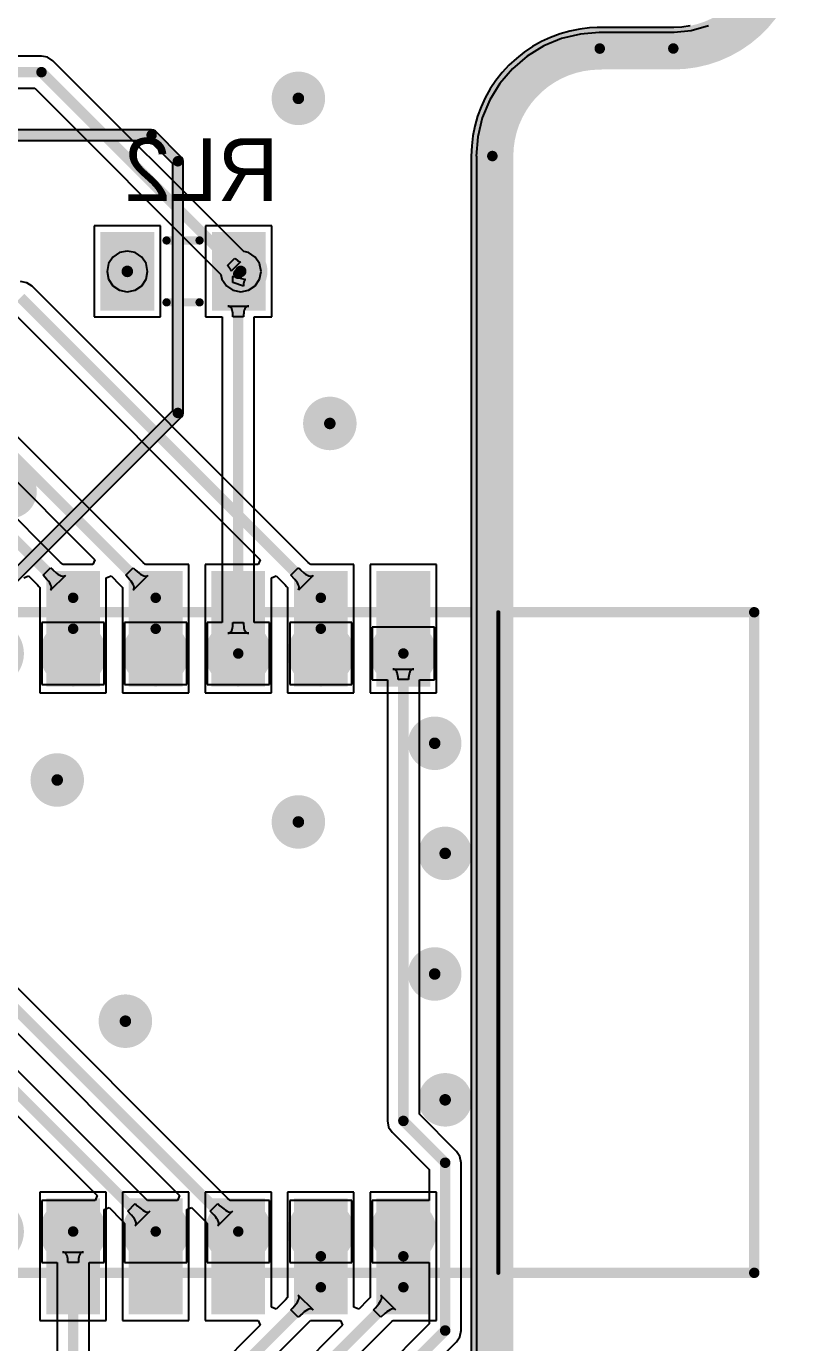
# Model space of a CAD drawing. Header units: millimetres. Extents: x 19 to 120, y 15 to 116.
# Drawn here: x 100.98 to 119.76, y 61.55 to 93.44 of the extents above; entities that cross this region are included whole.
import ezdxf

# ---------------------------------------------------------------- set-up
doc = ezdxf.new("R2010")
doc.units = ezdxf.units.MM
for name, color, linetype in [('BottomLayer', 5, 'Continuous'), ('BottomOverlay', 54, 'Continuous'), ('BottomPaste', 16, 'Continuous'), ('BottomSolder', 6, 'Continuous'), ('InternalPlane1', 76, 'Continuous'), ('InternalPlane2', 16, 'Continuous'), ('KeepOutLayer', 6, 'Continuous'), ('Mechanical1', 6, 'Continuous'), ('MultiLayer', 9, 'Continuous'), ('PadHoleLayer', 156, 'Continuous'), ('TopLayer', 1, 'Continuous'), ('TopOverlay', 2, 'Continuous'), ('TopPaste', 8, 'Continuous'), ('TopSolder', 216, 'Continuous'), ('ViaHoleLayer', 16, 'Continuous')]:
    doc.layers.add(name, color=color, linetype=linetype)

# ---------------------------------------------------------------- blocks, each defined once
blk = doc.blocks.new('M_1206_B_20')
at = {"layer": 'BottomLayer'}
for points in [[(-1.9, 0.85), (-1.9, -0.85), (-0.8, 0.85), (-0.8, -0.85)], [(0.8, 0.85), (0.8, -0.85), (1.9, 0.85), (1.9, -0.85)]]:
    blk.add_solid(points, dxfattribs=at)
at = {"layer": 'BottomOverlay', "const_width": 0.2}
for points in [[(-0.4, 0.75), (0.4, 0.75)], [(-0.4, -0.75), (0.4, -0.75)]]:
    blk.add_lwpolyline(points, dxfattribs=at)
at = {"layer": 'BottomOverlay', "const_width": 0.1}
for points in [[(-0.45, 0.75, 1), (-0.35, 0.75, 1)], [(0.35, 0.75, 1), (0.45, 0.75, 1)], [(-0.45, -0.75, 1), (-0.35, -0.75, 1)], [(0.35, -0.75, 1), (0.45, -0.75, 1)]]:
    blk.add_lwpolyline(points, format="xyb", close=True, dxfattribs=at)
at = {"layer": 'BottomPaste'}
for points in [[(-1.9, 0.85), (-1.9, -0.85), (-0.8, 0.85), (-0.8, -0.85)], [(0.8, 0.85), (0.8, -0.85), (1.9, 0.85), (1.9, -0.85)]]:
    blk.add_solid(points, dxfattribs=at)
at = {"layer": 'BottomSolder'}
for points in [[(-2.002, 0.952), (-2.002, -0.952), (-0.698, 0.952), (-0.698, -0.952)], [(0.698, 0.952), (0.698, -0.952), (2.002, 0.952), (2.002, -0.952)]]:
    blk.add_solid(points, dxfattribs=at)
blk = doc.blocks.new('ESP12_26')
at = {"layer": 'BottomLayer'}
for points in [[(-7.381, 7.25), (-6.619, 7.25), (-7.381, 8.25), (-6.619, 8.25)], [(6.5, 7.25), (7.5, 7.25), (6.5, 8.25), (7.5, 8.25)], [(-7.5, 5.25), (-6.5, 5.25), (-7.5, 6.25), (-6.5, 6.25)], [(6.5, 5.25), (7.5, 5.25), (6.5, 6.25), (7.5, 6.25)], [(-7.5, 3.25), (-6.5, 3.25), (-7.5, 4.25), (-6.5, 4.25)], [(6.5, 3.25), (7.5, 3.25), (6.5, 4.25), (7.5, 4.25)], [(-7.5, 1.25), (-6.5, 1.25), (-7.5, 2.25), (-6.5, 2.25)], [(6.5, 1.25), (7.5, 1.25), (6.5, 2.25), (7.5, 2.25)], [(-7.5, -0.75), (-6.5, -0.75), (-7.5, 0.25), (-6.5, 0.25)], [(6.5, -0.75), (7.5, -0.75), (6.5, 0.25), (7.5, 0.25)], [(-7.5, -2.75), (-6.5, -2.75), (-7.5, -1.75), (-6.5, -1.75)], [(6.5, -2.75), (7.5, -2.75), (6.5, -1.75), (7.5, -1.75)], [(-7.381, -4.75), (-6.619, -4.75), (-7.381, -3.75), (-6.619, -3.75)], [(6.5, -4.75), (7.5, -4.75), (6.5, -3.75), (7.5, -3.75)], [(-7.5, -6.75), (-6.5, -6.75), (-7.5, -5.75), (-6.5, -5.75)], [(6.5, -6.75), (7.5, -6.75), (6.5, -5.75), (7.5, -5.75)]]:
    blk.add_solid(points, dxfattribs=at)
at = {"layer": 'BottomSolder'}
for points in [[(-7.483, 7.148), (-6.517, 7.148), (-7.483, 8.352), (-6.517, 8.352)], [(6.398, 7.148), (7.602, 7.148), (6.398, 8.352), (7.602, 8.352)], [(-7.602, 5.148), (-6.398, 5.148), (-7.602, 6.352), (-6.398, 6.352)], [(6.398, 5.148), (7.602, 5.148), (6.398, 6.352), (7.602, 6.352)], [(-7.602, 3.148), (-6.398, 3.148), (-7.602, 4.352), (-6.398, 4.352)], [(6.398, 3.148), (7.602, 3.148), (6.398, 4.352), (7.602, 4.352)], [(-7.602, 1.148), (-6.398, 1.148), (-7.602, 2.352), (-6.398, 2.352)], [(6.398, 1.148), (7.602, 1.148), (6.398, 2.352), (7.602, 2.352)], [(-7.602, -0.852), (-6.398, -0.852), (-7.602, 0.352), (-6.398, 0.352)], [(6.398, -0.852), (7.602, -0.852), (6.398, 0.352), (7.602, 0.352)], [(-7.602, -2.852), (-6.398, -2.852), (-7.602, -1.648), (-6.398, -1.648)], [(6.398, -2.852), (7.602, -2.852), (6.398, -1.648), (7.602, -1.648)], [(-7.483, -4.852), (-6.517, -4.852), (-7.483, -3.648), (-6.517, -3.648)], [(6.398, -4.852), (7.602, -4.852), (6.398, -3.648), (7.602, -3.648)], [(-7.602, -6.852), (-6.398, -6.852), (-7.602, -5.648), (-6.398, -5.648)], [(6.398, -6.852), (7.602, -6.852), (6.398, -5.648), (7.602, -5.648)]]:
    blk.add_solid(points, dxfattribs=at)
at = {"layer": 'InternalPlane1'}
for points, const_width in [([(-7.404, 7.75, 1), (-6.596, 7.75, 1)], 0.808), ([(6.596, 7.75, 1), (7.404, 7.75, 1)], 0.808), ([(-7.404, 5.75, 1), (-6.596, 5.75, 1)], 0.808), ([(6.596, 5.75, 1), (7.404, 5.75, 1)], 0.808), ([(-7.404, 3.75, 1), (-6.596, 3.75, 1)], 0.808), ([(6.596, 3.75, 1), (7.404, 3.75, 1)], 0.808), ([(-7.404, 1.75, 1), (-6.596, 1.75, 1)], 0.808), ([(6.596, 1.75, 1), (7.404, 1.75, 1)], 0.808), ([(-7.404, -0.25, 1), (-6.596, -0.25, 1)], 0.808), ([(6.596, -0.25, 1), (7.404, -0.25, 1)], 0.808), ([(-7.404, -2.25, 1), (-6.596, -2.25, 1)], 0.808), ([(6.596, -2.25, 1), (7.404, -2.25, 1)], 0.808), ([(-7.404, -4.25, 1), (-6.596, -4.25, 1)], 0.808), ([(6.596, -4.25, 1), (7.404, -4.25, 1)], 0.808), ([(6.483, -5.432, 1), (6.61, -5.432, 1)], 0.127), ([(7.39, -5.432, 1), (7.517, -5.432, 1)], 0.127), ([(-7.404, -6.25, 1), (-6.596, -6.25, 1)], 0.808), ([(6.119, -5.797, 1), (6.246, -5.797, 1)], 0.127), ([(7.754, -5.797, 1), (7.881, -5.797, 1)], 0.127), ([(6.119, -6.703, 1), (6.246, -6.703, 1)], 0.127), ([(7.754, -6.703, 1), (7.881, -6.703, 1)], 0.127), ([(6.483, -7.068, 1), (6.61, -7.068, 1)], 0.127), ([(7.39, -7.068, 1), (7.517, -7.068, 1)], 0.127)]:
    blk.add_lwpolyline(points, format="xyb", close=True, dxfattribs=dict(at, const_width=const_width))
at = {"layer": 'InternalPlane1', "const_width": 0.254}
for points in [[(6.547, -5.432, -0.258618), (7.453, -5.432)], [(6.182, -6.703, -0.258618), (6.182, -5.797)], [(7.818, -5.797, -0.258618), (7.818, -6.703)], [(7.453, -7.068, -0.258618), (6.547, -7.068)]]:
    blk.add_lwpolyline(points, format="xyb", dxfattribs=at)
at = {"layer": 'InternalPlane2', "const_width": 0.808}
for points in [[(-7.404, 7.75, 1), (-6.596, 7.75, 1)], [(6.596, 7.75, 1), (7.404, 7.75, 1)], [(-7.404, 5.75, 1), (-6.596, 5.75, 1)], [(6.596, 5.75, 1), (7.404, 5.75, 1)], [(-7.404, 3.75, 1), (-6.596, 3.75, 1)], [(6.596, 3.75, 1), (7.404, 3.75, 1)], [(-7.404, 1.75, 1), (-6.596, 1.75, 1)], [(6.596, 1.75, 1), (7.404, 1.75, 1)], [(-7.404, -0.25, 1), (-6.596, -0.25, 1)], [(6.596, -0.25, 1), (7.404, -0.25, 1)], [(-7.404, -2.25, 1), (-6.596, -2.25, 1)], [(6.596, -2.25, 1), (7.404, -2.25, 1)], [(-7.404, -4.25, 1), (-6.596, -4.25, 1)], [(6.596, -4.25, 1), (7.404, -4.25, 1)], [(6.596, -6.25, 1), (7.404, -6.25, 1)]]:
    blk.add_lwpolyline(points, format="xyb", close=True, dxfattribs=at)
at = {"layer": 'MultiLayer'}
for points in [[(-7.381, 7.25), (-6.619, 7.25), (-7.381, 8.25), (-6.619, 8.25)], [(-7.381, -4.75), (-6.619, -4.75), (-7.381, -3.75), (-6.619, -3.75)]]:
    blk.add_solid(points, dxfattribs=at)
at = {"layer": 'PadHoleLayer', "const_width": 0.3}
for points in [[(-7.15, 7.75, 1), (-6.85, 7.75, 1)], [(6.85, 7.75, 1), (7.15, 7.75, 1)], [(-7.15, 5.75, 1), (-6.85, 5.75, 1)], [(6.85, 5.75, 1), (7.15, 5.75, 1)], [(-7.15, 3.75, 1), (-6.85, 3.75, 1)], [(6.85, 3.75, 1), (7.15, 3.75, 1)], [(-7.15, 1.75, 1), (-6.85, 1.75, 1)], [(6.85, 1.75, 1), (7.15, 1.75, 1)], [(-7.15, -0.25, 1), (-6.85, -0.25, 1)], [(6.85, -0.25, 1), (7.15, -0.25, 1)], [(-7.15, -2.25, 1), (-6.85, -2.25, 1)], [(6.85, -2.25, 1), (7.15, -2.25, 1)], [(-7.15, -4.25, 1), (-6.85, -4.25, 1)], [(6.85, -4.25, 1), (7.15, -4.25, 1)], [(-7.15, -6.25, 1), (-6.85, -6.25, 1)], [(6.85, -6.25, 1), (7.15, -6.25, 1)]]:
    blk.add_lwpolyline(points, format="xyb", close=True, dxfattribs=at)
at = {"layer": 'TopLayer'}
for points in [[(-6.3, 8.3), (-8.9, 8.3), (-6.3, 7.2), (-8.9, 7.2)], [(6.3, 7.2), (8.9, 7.2), (6.3, 8.3), (8.9, 8.3)], [(-7.381, 7.25), (-6.619, 7.25), (-7.381, 8.25), (-6.619, 8.25)], [(6.619, 7.25), (7.381, 7.25), (6.619, 8.25), (7.381, 8.25)], [(-6.3, 6.3), (-8.9, 6.3), (-6.3, 5.2), (-8.9, 5.2)], [(-7.381, 5.25), (-6.619, 5.25), (-7.381, 6.25), (-6.619, 6.25)], [(6.3, 5.2), (8.9, 5.2), (6.3, 6.3), (8.9, 6.3)], [(6.619, 5.25), (7.381, 5.25), (6.619, 6.25), (7.381, 6.25)], [(-6.3, 4.3), (-8.9, 4.3), (-6.3, 3.2), (-8.9, 3.2)], [(-7.381, 3.25), (-6.619, 3.25), (-7.381, 4.25), (-6.619, 4.25)], [(6.3, 3.2), (8.9, 3.2), (6.3, 4.3), (8.9, 4.3)], [(6.619, 3.25), (7.381, 3.25), (6.619, 4.25), (7.381, 4.25)], [(-6.3, 2.3), (-8.9, 2.3), (-6.3, 1.2), (-8.9, 1.2)], [(-7.381, 1.25), (-6.619, 1.25), (-7.381, 2.25), (-6.619, 2.25)], [(6.3, 1.2), (8.9, 1.2), (6.3, 2.3), (8.9, 2.3)], [(6.619, 1.25), (7.381, 1.25), (6.619, 2.25), (7.381, 2.25)], [(-6.3, 0.3), (-8.9, 0.3), (-6.3, -0.8), (-8.9, -0.8)], [(-7.381, -0.75), (-6.619, -0.75), (-7.381, 0.25), (-6.619, 0.25)], [(6.3, -0.8), (8.9, -0.8), (6.3, 0.3), (8.9, 0.3)], [(6.619, -0.75), (7.381, -0.75), (6.619, 0.25), (7.381, 0.25)], [(-6.3, -1.7), (-8.9, -1.7), (-6.3, -2.8), (-8.9, -2.8)], [(-7.381, -2.75), (-6.619, -2.75), (-7.381, -1.75), (-6.619, -1.75)], [(6.3, -2.8), (8.9, -2.8), (6.3, -1.7), (8.9, -1.7)], [(6.619, -2.75), (7.381, -2.75), (6.619, -1.75), (7.381, -1.75)], [(-6.3, -3.7), (-8.9, -3.7), (-6.3, -4.8), (-8.9, -4.8)], [(-7.381, -4.75), (-6.619, -4.75), (-7.381, -3.75), (-6.619, -3.75)], [(6.3, -4.8), (8.9, -4.8), (6.3, -3.7), (8.9, -3.7)], [(6.619, -4.75), (7.381, -4.75), (6.619, -3.75), (7.381, -3.75)], [(-6.3, -5.7), (-8.9, -5.7), (-6.3, -6.8), (-8.9, -6.8)], [(6.3, -6.8), (8.9, -6.8), (6.3, -5.7), (8.9, -5.7)], [(-7.381, -6.75), (-6.619, -6.75), (-7.381, -5.75), (-6.619, -5.75)], [(6.619, -6.75), (7.381, -6.75), (6.619, -5.75), (7.381, -5.75)]]:
    blk.add_solid(points, dxfattribs=at)
at = {"layer": 'TopOverlay'}
for points, const_width in [([(8, 16.25), (-8, 16.25)], 0.254), ([(-8, -7.75), (-8, 16.25)], 0.254), ([(8, -7.75), (8, 16.25)], 0.254), ([(8, 10.05), (-8, 10.05)], 0.1), ([(8, -7.75), (-8, -7.75)], 0.254)]:
    blk.add_lwpolyline(points, dxfattribs=dict(at, const_width=const_width))
for points, const_width in [([(-8.063, 16.25, 1), (-7.936, 16.25, 1)], 0.127), ([(-8.063, 16.25, 1), (-7.936, 16.25, 1)], 0.127), ([(7.937, 16.25, 1), (8.064, 16.25, 1)], 0.127), ([(7.937, 16.25, 1), (8.064, 16.25, 1)], 0.127), ([(-8.025, 10.05, 1), (-7.975, 10.05, 1)], 0.05), ([(7.975, 10.05, 1), (8.025, 10.05, 1)], 0.05), ([(-8.063, -7.75, 1), (-7.936, -7.75, 1)], 0.127), ([(-8.063, -7.75, 1), (-7.936, -7.75, 1)], 0.127), ([(7.937, -7.75, 1), (8.064, -7.75, 1)], 0.127), ([(7.937, -7.75, 1), (8.064, -7.75, 1)], 0.127)]:
    blk.add_lwpolyline(points, format="xyb", close=True, dxfattribs=dict(at, const_width=const_width))
at = {"layer": 'TopPaste'}
for points in [[(-6.3, 8.3), (-8.9, 8.3), (-6.3, 7.2), (-8.9, 7.2)], [(6.3, 7.2), (8.9, 7.2), (6.3, 8.3), (8.9, 8.3)], [(-6.3, 6.3), (-8.9, 6.3), (-6.3, 5.2), (-8.9, 5.2)], [(6.3, 5.2), (8.9, 5.2), (6.3, 6.3), (8.9, 6.3)], [(-6.3, 4.3), (-8.9, 4.3), (-6.3, 3.2), (-8.9, 3.2)], [(6.3, 3.2), (8.9, 3.2), (6.3, 4.3), (8.9, 4.3)], [(-6.3, 2.3), (-8.9, 2.3), (-6.3, 1.2), (-8.9, 1.2)], [(6.3, 1.2), (8.9, 1.2), (6.3, 2.3), (8.9, 2.3)], [(-6.3, 0.3), (-8.9, 0.3), (-6.3, -0.8), (-8.9, -0.8)], [(6.3, -0.8), (8.9, -0.8), (6.3, 0.3), (8.9, 0.3)], [(-6.3, -1.7), (-8.9, -1.7), (-6.3, -2.8), (-8.9, -2.8)], [(6.3, -2.8), (8.9, -2.8), (6.3, -1.7), (8.9, -1.7)], [(-6.3, -3.7), (-8.9, -3.7), (-6.3, -4.8), (-8.9, -4.8)], [(6.3, -4.8), (8.9, -4.8), (6.3, -3.7), (8.9, -3.7)], [(-6.3, -5.7), (-8.9, -5.7), (-6.3, -6.8), (-8.9, -6.8)], [(6.3, -6.8), (8.9, -6.8), (6.3, -5.7), (8.9, -5.7)]]:
    blk.add_solid(points, dxfattribs=at)
at = {"layer": 'TopSolder'}
for points in [[(-6.198, 8.402), (-9.002, 8.402), (-6.198, 7.098), (-9.002, 7.098)], [(-7.483, 7.148), (-6.517, 7.148), (-7.483, 8.352), (-6.517, 8.352)], [(6.198, 7.098), (9.002, 7.098), (6.198, 8.402), (9.002, 8.402)], [(6.517, 7.148), (7.483, 7.148), (6.517, 8.352), (7.483, 8.352)], [(-6.198, 6.402), (-9.002, 6.402), (-6.198, 5.098), (-9.002, 5.098)], [(6.198, 5.098), (9.002, 5.098), (6.198, 6.402), (9.002, 6.402)], [(-7.483, 5.148), (-6.517, 5.148), (-7.483, 6.352), (-6.517, 6.352)], [(6.517, 5.148), (7.483, 5.148), (6.517, 6.352), (7.483, 6.352)], [(-6.198, 4.402), (-9.002, 4.402), (-6.198, 3.098), (-9.002, 3.098)], [(-7.483, 3.148), (-6.517, 3.148), (-7.483, 4.352), (-6.517, 4.352)], [(6.198, 3.098), (9.002, 3.098), (6.198, 4.402), (9.002, 4.402)], [(6.517, 3.148), (7.483, 3.148), (6.517, 4.352), (7.483, 4.352)], [(-6.198, 2.402), (-9.002, 2.402), (-6.198, 1.098), (-9.002, 1.098)], [(-7.483, 1.148), (-6.517, 1.148), (-7.483, 2.352), (-6.517, 2.352)], [(6.198, 1.098), (9.002, 1.098), (6.198, 2.402), (9.002, 2.402)], [(6.517, 1.148), (7.483, 1.148), (6.517, 2.352), (7.483, 2.352)], [(-6.198, 0.402), (-9.002, 0.402), (-6.198, -0.902), (-9.002, -0.902)], [(-7.483, -0.852), (-6.517, -0.852), (-7.483, 0.352), (-6.517, 0.352)], [(6.198, -0.902), (9.002, -0.902), (6.198, 0.402), (9.002, 0.402)], [(6.517, -0.852), (7.483, -0.852), (6.517, 0.352), (7.483, 0.352)], [(-6.198, -1.598), (-9.002, -1.598), (-6.198, -2.902), (-9.002, -2.902)], [(-7.483, -2.852), (-6.517, -2.852), (-7.483, -1.648), (-6.517, -1.648)], [(6.198, -2.902), (9.002, -2.902), (6.198, -1.598), (9.002, -1.598)], [(6.517, -2.852), (7.483, -2.852), (6.517, -1.648), (7.483, -1.648)], [(-6.198, -3.598), (-9.002, -3.598), (-6.198, -4.902), (-9.002, -4.902)], [(-7.483, -4.852), (-6.517, -4.852), (-7.483, -3.648), (-6.517, -3.648)], [(6.198, -4.902), (9.002, -4.902), (6.198, -3.598), (9.002, -3.598)], [(6.517, -4.852), (7.483, -4.852), (6.517, -3.648), (7.483, -3.648)], [(-6.198, -5.598), (-9.002, -5.598), (-6.198, -6.902), (-9.002, -6.902)], [(-7.483, -6.852), (-6.517, -6.852), (-7.483, -5.648), (-6.517, -5.648)], [(6.198, -6.902), (9.002, -6.902), (6.198, -5.598), (9.002, -5.598)], [(6.517, -6.852), (7.483, -6.852), (6.517, -5.648), (7.483, -5.648)]]:
    blk.add_solid(points, dxfattribs=at)

msp = doc.modelspace()

# ---------------------------------------------------------------- linework, layer by layer
at = {"layer": 'BottomLayer'}
for p, q in [((117.5, 93.454), (117.084, 93.328)), ((113.945, 93.142), (113.511, 92.963)), ((114.402, 93.252), (113.945, 93.142)), ((114.853, 93.288), (114.402, 93.252)), ((114.87, 93.291), (114.853, 93.288)), ((116.651, 93.291), (114.87, 93.291)), ((116.67, 93.287), (116.651, 93.291)), ((117.084, 93.328), (116.67, 93.287)), ((113.511, 92.963), (113.111, 92.717)), ((113.111, 92.717), (112.754, 92.413)), ((112.754, 92.413), (112.449, 92.056)), ((112.449, 92.056), (112.204, 91.655)), ((112.204, 91.655), (112.024, 91.222)), ((112.024, 91.222), (111.915, 90.765)), ((111.915, 90.765), (111.878, 90.297)), ((111.878, 90.297), (111.88, 90.297)), ((111.88, 90.297), (111.88, 50.546)), ((104.229, 88.607), (102.621, 88.607)), ((102.621, 88.607), (102.621, 86.399)), ((104.229, 86.399), (104.229, 88.607)), ((106.929, 88.607), (105.321, 88.607)), ((105.321, 88.607), (105.321, 86.399)), ((106.929, 86.399), (106.929, 88.607)), ((105.977, 87.383), (105.975, 87.387)), ((105.975, 87.387), (106.284, 87.303)), ((105.985, 87.26), (105.977, 87.383)), ((105.985, 87.234), (105.985, 87.26)), ((106.239, 87.147), (105.985, 87.234)), ((106.241, 87.196), (106.239, 87.147)), ((106.243, 87.216), (106.241, 87.196)), ((106.246, 87.235), (106.243, 87.216)), ((106.25, 87.252), (106.246, 87.235)), ((106.255, 87.267), (106.25, 87.252)), ((106.261, 87.279), (106.255, 87.267)), ((106.268, 87.289), (106.261, 87.279)), ((106.275, 87.297), (106.268, 87.289)), ((106.284, 87.303), (106.275, 87.297)), ((105.882, 86.657), (105.858, 86.659)), ((105.858, 86.659), (106.366, 86.659)), ((105.904, 86.649), (105.882, 86.657)), ((105.923, 86.636), (105.904, 86.649)), ((105.939, 86.618), (105.923, 86.636)), ((105.953, 86.595), (105.939, 86.618)), ((105.965, 86.567), (105.953, 86.595)), ((105.974, 86.533), (105.965, 86.567)), ((105.98, 86.495), (105.974, 86.533)), ((105.984, 86.451), (105.98, 86.495)), ((105.985, 86.402), (105.984, 86.451)), ((106.24, 86.451), (106.239, 86.402)), ((106.244, 86.495), (106.24, 86.451)), ((106.25, 86.533), (106.244, 86.495)), ((106.259, 86.567), (106.25, 86.533)), ((106.271, 86.595), (106.259, 86.567)), ((106.285, 86.618), (106.271, 86.595)), ((106.301, 86.636), (106.285, 86.618)), ((106.32, 86.649), (106.301, 86.636)), ((106.342, 86.657), (106.32, 86.649)), ((106.366, 86.659), (106.342, 86.657)), ((102.621, 86.399), (104.229, 86.399)), ((105.321, 86.399), (105.724, 86.399)), ((105.724, 86.399), (105.724, 79.001)), ((106.239, 86.402), (105.985, 86.402)), ((106.5, 79.001), (106.5, 86.399)), ((106.5, 86.399), (106.929, 86.399)), ((102.866, 79.001), (101.358, 79.001)), ((101.358, 79.001), (101.358, 77.493)), ((102.866, 77.493), (102.866, 79.001)), ((104.866, 79.001), (103.358, 79.001)), ((103.358, 79.001), (103.358, 77.493)), ((104.866, 77.493), (104.866, 79.001)), ((105.724, 79.001), (105.358, 79.001)), ((105.358, 79.001), (105.358, 77.493)), ((105.904, 78.751), (105.923, 78.764)), ((105.923, 78.764), (105.939, 78.782)), ((105.939, 78.782), (105.953, 78.805)), ((105.953, 78.805), (105.965, 78.833)), ((105.965, 78.833), (105.974, 78.867)), ((105.974, 78.867), (105.98, 78.905)), ((105.98, 78.905), (105.984, 78.949)), ((105.984, 78.949), (105.985, 78.998)), ((105.985, 78.998), (106.239, 78.998)), ((106.239, 78.998), (106.24, 78.949)), ((106.24, 78.949), (106.244, 78.905)), ((106.244, 78.905), (106.25, 78.867)), ((106.25, 78.867), (106.259, 78.833)), ((106.259, 78.833), (106.271, 78.805)), ((106.271, 78.805), (106.285, 78.782)), ((106.285, 78.782), (106.301, 78.764)), ((106.301, 78.764), (106.32, 78.751)), ((106.866, 79.001), (106.5, 79.001)), ((106.866, 77.493), (106.866, 79.001)), ((108.866, 79.001), (107.358, 79.001)), ((107.358, 79.001), (107.358, 77.493)), ((108.866, 77.493), (108.866, 79.001)), ((110.866, 78.882), (109.358, 78.882)), ((109.358, 78.882), (109.358, 77.612)), ((110.866, 77.612), (110.866, 78.882)), ((105.858, 78.741), (105.882, 78.743)), ((106.366, 78.741), (105.858, 78.741)), ((105.882, 78.743), (105.904, 78.751)), ((106.32, 78.751), (106.342, 78.743)), ((106.342, 78.743), (106.366, 78.741)), ((109.882, 77.867), (109.858, 77.869)), ((109.858, 77.869), (110.366, 77.869)), ((109.904, 77.859), (109.882, 77.867)), ((109.923, 77.846), (109.904, 77.859)), ((109.939, 77.828), (109.923, 77.846)), ((109.953, 77.806), (109.939, 77.828)), ((109.965, 77.778), (109.953, 77.806)), ((110.271, 77.806), (110.259, 77.778)), ((110.285, 77.828), (110.271, 77.806)), ((110.301, 77.846), (110.285, 77.828)), ((110.32, 77.859), (110.301, 77.846)), ((110.342, 77.867), (110.32, 77.859)), ((110.366, 77.869), (110.342, 77.867)), ((101.358, 77.493), (102.866, 77.493)), ((103.358, 77.493), (104.866, 77.493)), ((105.358, 77.493), (106.866, 77.493)), ((107.358, 77.493), (108.866, 77.493)), ((109.358, 77.612), (109.724, 77.612)), ((109.724, 77.612), (109.724, 66.926)), ((109.974, 77.745), (109.965, 77.778)), ((109.98, 77.706), (109.974, 77.745)), ((109.984, 77.663), (109.98, 77.706)), ((109.985, 77.615), (109.984, 77.663)), ((110.239, 77.615), (109.985, 77.615)), ((110.24, 77.663), (110.239, 77.615)), ((110.244, 77.706), (110.24, 77.663)), ((110.25, 77.745), (110.244, 77.706)), ((110.259, 77.778), (110.25, 77.745)), ((110.5, 67.087), (110.5, 77.612)), ((110.5, 77.612), (110.866, 77.612)), ((105.855, 65.054), (95.577, 75.332)), ((95.141, 74.669), (104.691, 65.118)), ((103.855, 65.054), (96.117, 72.792)), ((95.681, 72.129), (102.691, 65.118)), ((111.4, 66.188), (110.5, 67.087)), ((109.724, 66.926), (109.753, 66.777)), ((109.753, 66.777), (109.837, 66.651)), ((109.837, 66.651), (110.737, 65.752)), ((111.484, 66.062), (111.4, 66.188)), ((111.513, 65.913), (111.484, 66.062)), ((110.737, 65.752), (110.737, 65.001)), ((111.513, 61.849), (111.513, 65.913)), ((102.691, 65.118), (102.643, 65.001)), ((103.917, 65.001), (103.855, 65.054)), ((104.691, 65.118), (104.643, 65.001)), ((105.917, 65.001), (105.855, 65.054)), ((102.643, 65.001), (101.358, 65.001)), ((101.358, 65.001), (101.358, 63.493)), ((102.866, 64.778), (102.983, 64.826)), ((102.866, 63.493), (102.866, 64.778)), ((102.983, 64.826), (103.296, 64.514)), ((103.435, 64.744), (103.615, 64.924)), ((103.529, 64.643), (103.435, 64.744)), ((103.615, 64.924), (103.667, 64.873)), ((103.974, 64.741), (103.618, 64.385)), ((103.667, 64.873), (103.761, 64.793)), ((103.761, 64.793), (103.803, 64.764)), ((103.803, 64.764), (103.84, 64.742)), ((103.84, 64.742), (103.874, 64.728)), ((103.874, 64.728), (103.905, 64.72)), ((104.643, 65.001), (103.917, 65.001)), ((103.932, 64.72), (103.955, 64.727)), ((103.955, 64.727), (103.974, 64.741)), ((104.866, 64.778), (104.983, 64.826)), ((104.866, 63.493), (104.866, 64.778)), ((104.983, 64.826), (105.296, 64.514)), ((105.435, 64.744), (105.615, 64.924)), ((105.529, 64.643), (105.435, 64.744)), ((105.615, 64.924), (105.667, 64.873)), ((105.974, 64.741), (105.618, 64.385)), ((105.667, 64.873), (105.761, 64.793)), ((105.761, 64.793), (105.803, 64.764)), ((105.803, 64.764), (105.84, 64.742)), ((105.84, 64.742), (105.874, 64.728)), ((105.874, 64.728), (105.905, 64.72)), ((106.866, 65.001), (105.917, 65.001)), ((105.932, 64.72), (105.955, 64.727)), ((105.955, 64.727), (105.974, 64.741)), ((106.866, 63.493), (106.866, 65.001)), ((108.866, 65.001), (107.358, 65.001)), ((107.358, 65.001), (107.358, 63.493)), ((108.866, 63.493), (108.866, 65.001)), ((110.737, 65.001), (109.358, 65.001)), ((109.358, 65.001), (109.358, 63.493)), ((103.296, 64.514), (103.333, 64.473)), ((103.333, 64.473), (103.358, 64.443)), ((103.358, 64.443), (103.358, 63.493)), ((103.566, 64.598), (103.529, 64.643)), ((103.595, 64.556), (103.566, 64.598)), ((103.617, 64.519), (103.595, 64.556)), ((103.631, 64.485), (103.617, 64.519)), ((103.639, 64.454), (103.631, 64.485)), ((103.632, 64.404), (103.639, 64.427)), ((103.639, 64.427), (103.639, 64.454)), ((103.905, 64.72), (103.932, 64.72)), ((105.296, 64.514), (105.333, 64.473)), ((105.333, 64.473), (105.358, 64.443)), ((105.358, 64.443), (105.358, 63.493)), ((105.566, 64.598), (105.529, 64.643)), ((105.595, 64.556), (105.566, 64.598)), ((105.617, 64.519), (105.595, 64.556)), ((105.631, 64.485), (105.617, 64.519)), ((105.639, 64.454), (105.631, 64.485)), ((105.632, 64.404), (105.639, 64.427)), ((105.639, 64.427), (105.639, 64.454)), ((105.905, 64.72), (105.932, 64.72)), ((103.618, 64.385), (103.632, 64.404)), ((105.618, 64.385), (105.632, 64.404)), ((101.358, 63.493), (101.724, 63.493)), ((101.724, 63.493), (101.724, 56.476)), ((101.882, 63.748), (101.858, 63.75)), ((101.858, 63.75), (102.366, 63.75)), ((101.904, 63.74), (101.882, 63.748)), ((101.923, 63.727), (101.904, 63.74)), ((101.939, 63.709), (101.923, 63.727)), ((101.953, 63.687), (101.939, 63.709)), ((101.965, 63.659), (101.953, 63.687)), ((101.974, 63.626), (101.965, 63.659)), ((101.98, 63.587), (101.974, 63.626)), ((101.984, 63.544), (101.98, 63.587)), ((101.985, 63.496), (101.984, 63.544)), ((102.239, 63.496), (101.985, 63.496)), ((102.24, 63.544), (102.239, 63.496)), ((102.244, 63.587), (102.24, 63.544)), ((102.25, 63.626), (102.244, 63.587)), ((102.259, 63.659), (102.25, 63.626)), ((102.271, 63.687), (102.259, 63.659)), ((102.285, 63.709), (102.271, 63.687)), ((102.301, 63.727), (102.285, 63.709)), ((102.32, 63.74), (102.301, 63.727)), ((102.342, 63.748), (102.32, 63.74)), ((102.366, 63.75), (102.342, 63.748)), ((102.5, 56.476), (102.5, 63.493)), ((102.5, 63.493), (102.866, 63.493)), ((103.358, 63.493), (104.866, 63.493)), ((105.358, 63.493), (106.866, 63.493)), ((107.358, 63.493), (108.866, 63.493)), ((109.358, 63.493), (110.737, 63.493)), ((110.737, 63.493), (110.737, 62.01)), ((110.737, 62.01), (106.926, 58.199)), ((107.589, 57.763), (111.4, 61.574)), ((111.4, 61.574), (111.484, 61.7)), ((111.484, 61.7), (111.513, 61.849))]:
    msp.add_line(p, q, dxfattribs=at)
for points, const_width in [([(107.455, 91.694, 1), (107.683, 91.694, 1)], 0.229), ([(103.311, 87.503, 1), (103.539, 87.503, 1)], 0.229), ([(106.058, 87.503, 1), (106.286, 87.503, 1)], 0.229), ([(106.049, 87.443, 1), (106.176, 87.443, 1)], 0.127), ([(106.049, 87.443, 1), (106.176, 87.443, 1)], 0.127), ([(106.109, 87.503, 1), (106.236, 87.503, 1)], 0.127), ([(108.217, 83.82, 1), (108.445, 83.82, 1)], 0.229), ([(106.049, 78.247, 1), (106.176, 78.247, 1)], 0.127), ([(110.049, 78.247, 1), (110.176, 78.247, 1)], 0.127), ([(110.757, 76.073, 1), (110.985, 76.073, 1)], 0.229), ([(101.613, 75.184, 1), (101.841, 75.184, 1)], 0.229), ([(107.455, 74.168, 1), (107.683, 74.168, 1)], 0.229), ([(111.011, 73.406, 1), (111.239, 73.406, 1)], 0.229), ([(110.757, 70.485, 1), (110.985, 70.485, 1)], 0.229), ([(103.264, 69.342, 1), (103.492, 69.342, 1)], 0.229), ([(111.011, 67.437, 1), (111.239, 67.437, 1)], 0.229), ([(110.049, 66.926, 1), (110.176, 66.926, 1)], 0.127), ([(110.049, 66.926, 1), (110.176, 66.926, 1)], 0.127), ([(111.061, 65.913, 1), (111.189, 65.913, 1)], 0.127), ([(111.061, 65.913, 1), (111.189, 65.913, 1)], 0.127), ([(102.049, 64.247, 1), (102.176, 64.247, 1)], 0.127), ([(104.049, 64.247, 1), (104.176, 64.247, 1)], 0.127), ([(106.049, 64.247, 1), (106.176, 64.247, 1)], 0.127), ([(111.061, 61.849, 1), (111.189, 61.849, 1)], 0.127), ([(111.061, 61.849, 1), (111.189, 61.849, 1)], 0.127)]:
    msp.add_lwpolyline(points, format="xyb", close=True, dxfattribs=dict(at, const_width=const_width))
at = {"layer": 'BottomLayer', "const_width": 0.254}
for points in [[(106.112, 87.443), (106.172, 87.503)], [(106.112, 78.247), (106.112, 87.443)], [(110.112, 66.926), (110.112, 78.247)], [(95.302, 75.057), (106.112, 64.247)], [(95.842, 72.517), (104.112, 64.247)], [(110.112, 66.926), (111.125, 65.913)], [(111.125, 61.849), (111.125, 65.913)], [(102.112, 55.372), (102.112, 64.247)], [(107.2, 57.924), (111.125, 61.849)]]:
    msp.add_lwpolyline(points, dxfattribs=at)
at = {"layer": 'BottomSolder', "const_width": 0.33}
for points in [[(103.26, 87.503, 1), (103.59, 87.503, 1)], [(106.007, 87.503, 1), (106.337, 87.503, 1)]]:
    msp.add_lwpolyline(points, format="xyb", close=True, dxfattribs=at)
at = {"layer": 'InternalPlane1'}
for p, q in [((116.857, 93.42), (116.668, 93.411)), ((117.06, 93.451), (116.857, 93.42)), ((113.679, 93.172), (113.457, 93.07)), ((113.908, 93.257), (113.679, 93.172)), ((114.143, 93.323), (113.908, 93.257)), ((114.383, 93.371), (114.143, 93.323)), ((114.625, 93.399), (114.383, 93.371)), ((114.806, 93.407), (114.625, 93.399)), ((114.87, 93.413), (114.806, 93.407)), ((116.651, 93.413), (114.87, 93.413)), ((116.668, 93.411), (116.651, 93.413)), ((113.04, 92.815), (112.849, 92.663)), ((113.244, 92.95), (113.04, 92.815)), ((113.457, 93.07), (113.244, 92.95)), ((112.669, 92.498), (112.503, 92.318)), ((112.849, 92.663), (112.669, 92.498)), ((112.503, 92.318), (112.352, 92.126)), ((112.216, 91.923), (112.097, 91.71)), ((112.352, 92.126), (112.216, 91.923)), ((112.097, 91.71), (111.994, 91.488)), ((111.91, 91.259), (111.844, 91.023)), ((111.994, 91.488), (111.91, 91.259)), ((111.844, 91.023), (111.796, 90.784)), ((111.796, 90.784), (111.767, 90.541)), ((111.767, 90.541), (111.758, 90.298)), ((111.758, 90.298), (111.758, 90.297)), ((111.758, 90.297), (111.758, 50.546))]:
    msp.add_line(p, q, dxfattribs=at)
at = {"layer": 'InternalPlane1', "const_width": 1.016}
for points in [[(119.253, 95.504, -0.414214), (116.651, 92.902)], [(112.268, 90.297, -0.414214), (114.87, 92.899)]]:
    msp.add_lwpolyline(points, format="xyb", dxfattribs=at)
for points in [[(114.87, 92.902), (116.651, 92.902)], [(114.87, 92.899), (114.87, 92.902)], [(112.268, 50.546), (112.268, 90.297)]]:
    msp.add_lwpolyline(points, dxfattribs=at)
at = {"layer": 'InternalPlane1'}
for points, const_width in [([(114.616, 92.902, 1), (115.124, 92.902, 1)], 0.508), ([(114.616, 92.902, 1), (115.124, 92.902, 1)], 0.508), ([(114.616, 92.899, 1), (115.124, 92.899, 1)], 0.508), ([(114.616, 92.899, 1), (115.124, 92.899, 1)], 0.508), ([(116.397, 92.902, 1), (116.905, 92.902, 1)], 0.508), ([(116.397, 92.902, 1), (116.905, 92.902, 1)], 0.508), ([(112.014, 90.297, 1), (112.522, 90.297, 1)], 0.508), ([(112.014, 90.297, 1), (112.522, 90.297, 1)], 0.508), ([(103.101, 87.503, 1), (103.749, 87.503, 1)], 0.648), ([(105.848, 87.503, 1), (106.496, 87.503, 1)], 0.648)]:
    msp.add_lwpolyline(points, format="xyb", close=True, dxfattribs=dict(at, const_width=const_width))
at = {"layer": 'InternalPlane2'}
for p, q in [((116.857, 93.42), (116.668, 93.411)), ((117.06, 93.451), (116.857, 93.42)), ((113.679, 93.172), (113.457, 93.07)), ((113.908, 93.257), (113.679, 93.172)), ((114.143, 93.323), (113.908, 93.257)), ((114.383, 93.371), (114.143, 93.323)), ((114.625, 93.399), (114.383, 93.371)), ((114.806, 93.407), (114.625, 93.399)), ((114.87, 93.413), (114.806, 93.407)), ((116.651, 93.413), (114.87, 93.413)), ((116.668, 93.411), (116.651, 93.413)), ((113.04, 92.815), (112.849, 92.663)), ((113.244, 92.95), (113.04, 92.815)), ((113.457, 93.07), (113.244, 92.95)), ((112.669, 92.498), (112.503, 92.318)), ((112.849, 92.663), (112.669, 92.498)), ((112.503, 92.318), (112.352, 92.126)), ((112.216, 91.923), (112.097, 91.71)), ((112.352, 92.126), (112.216, 91.923)), ((112.097, 91.71), (111.994, 91.488)), ((111.91, 91.259), (111.844, 91.023)), ((111.994, 91.488), (111.91, 91.259)), ((104.013, 90.934), (58.547, 90.934)), ((104.063, 90.925), (104.013, 90.934)), ((104.105, 90.897), (104.063, 90.925)), ((104.74, 90.262), (104.105, 90.897)), ((111.844, 91.023), (111.796, 90.784)), ((58.601, 90.676), (103.959, 90.676)), ((103.959, 90.676), (104.519, 90.116)), ((111.796, 90.784), (111.767, 90.541)), ((104.768, 90.22), (104.74, 90.262)), ((111.767, 90.541), (111.758, 90.298)), ((111.758, 90.298), (111.758, 90.297)), ((111.758, 90.297), (111.758, 50.546)), ((104.519, 90.116), (104.519, 84.128)), ((104.777, 90.17), (104.768, 90.22)), ((104.777, 84.074), (104.777, 90.17)), ((104.519, 84.128), (88.973, 68.582)), ((89.119, 68.361), (104.74, 83.982)), ((104.74, 83.982), (104.768, 84.024)), ((104.768, 84.024), (104.777, 84.074))]:
    msp.add_line(p, q, dxfattribs=at)
at = {"layer": 'InternalPlane2', "const_width": 1.016}
for points in [[(119.253, 95.504, -0.414214), (116.651, 92.902)], [(112.268, 90.297, -0.414214), (114.87, 92.899)]]:
    msp.add_lwpolyline(points, format="xyb", dxfattribs=at)
at = {"layer": 'InternalPlane2'}
for points, const_width in [([(114.87, 92.902), (116.651, 92.902)], 1.016), ([(114.87, 92.899), (114.87, 92.902)], 1.016), ([(58.547, 90.805), (104.013, 90.805)], 0.254), ([(104.013, 90.805), (104.648, 90.17)], 0.254), ([(112.268, 50.546), (112.268, 90.297)], 1.016), ([(104.648, 84.074), (104.648, 90.17)], 0.254), ([(89.027, 68.453), (104.648, 84.074)], 0.254)]:
    msp.add_lwpolyline(points, dxfattribs=dict(at, const_width=const_width))
for points, const_width in [([(114.616, 92.902, 1), (115.124, 92.902, 1)], 0.508), ([(114.616, 92.902, 1), (115.124, 92.902, 1)], 0.508), ([(114.616, 92.899, 1), (115.124, 92.899, 1)], 0.508), ([(114.616, 92.899, 1), (115.124, 92.899, 1)], 0.508), ([(116.397, 92.902, 1), (116.905, 92.902, 1)], 0.508), ([(116.397, 92.902, 1), (116.905, 92.902, 1)], 0.508), ([(107.245, 91.694, 1), (107.893, 91.694, 1)], 0.648), ([(103.95, 90.805, 1), (104.076, 90.805, 1)], 0.127), ([(103.95, 90.805, 1), (104.076, 90.805, 1)], 0.127), ([(112.014, 90.297, 1), (112.522, 90.297, 1)], 0.508), ([(112.014, 90.297, 1), (112.522, 90.297, 1)], 0.508), ([(104.585, 90.17, 1), (104.712, 90.17, 1)], 0.127), ([(104.585, 90.17, 1), (104.712, 90.17, 1)], 0.127), ([(105.848, 87.503, 1), (106.496, 87.503, 1)], 0.648), ([(104.585, 84.074, 1), (104.712, 84.074, 1)], 0.127), ([(104.585, 84.074, 1), (104.712, 84.074, 1)], 0.127), ([(108.007, 83.82, 1), (108.655, 83.82, 1)], 0.648), ([(100.26, 82.169, 1), (100.908, 82.169, 1)], 0.648), ([(110.547, 76.073, 1), (111.195, 76.073, 1)], 0.648), ([(101.403, 75.184, 1), (102.051, 75.184, 1)], 0.648), ([(107.245, 74.168, 1), (107.893, 74.168, 1)], 0.648), ([(110.801, 73.406, 1), (111.449, 73.406, 1)], 0.648), ([(110.547, 70.485, 1), (111.195, 70.485, 1)], 0.648), ([(103.054, 69.342, 1), (103.702, 69.342, 1)], 0.648), ([(110.801, 67.437, 1), (111.449, 67.437, 1)], 0.648)]:
    msp.add_lwpolyline(points, format="xyb", close=True, dxfattribs=dict(at, const_width=const_width))
at = {"layer": 'KeepOutLayer', "const_width": 0.254}
for points in [[(119.253, 95.504, -0.414214), (116.651, 92.902)], [(112.268, 90.297, -0.414214), (114.87, 92.899)]]:
    msp.add_lwpolyline(points, format="xyb", dxfattribs=at)
for points in [[(114.87, 92.902), (116.651, 92.902)], [(112.268, 50.546), (112.268, 90.297)]]:
    msp.add_lwpolyline(points, dxfattribs=at)
at = {"layer": 'KeepOutLayer', "const_width": 0.127}
for points in [[(114.806, 92.902, 1), (114.933, 92.902, 1)], [(114.806, 92.899, 1), (114.933, 92.899, 1)], [(116.588, 92.902, 1), (116.715, 92.902, 1)], [(116.588, 92.902, 1), (116.715, 92.902, 1)], [(112.204, 90.297, 1), (112.332, 90.297, 1)], [(112.204, 90.297, 1), (112.332, 90.297, 1)]]:
    msp.add_lwpolyline(points, format="xyb", close=True, dxfattribs=at)
at = {"layer": 'Mechanical1', "const_width": 0.254}
for points in [[(119.253, 95.504, -0.414214), (116.651, 92.902)], [(112.268, 90.297, -0.414214), (114.87, 92.899)]]:
    msp.add_lwpolyline(points, format="xyb", dxfattribs=at)
for points in [[(114.87, 92.902), (116.651, 92.902)], [(112.268, 50.546), (112.268, 90.297)]]:
    msp.add_lwpolyline(points, dxfattribs=at)
at = {"layer": 'Mechanical1', "const_width": 0.127}
for points in [[(114.806, 92.902, 1), (114.933, 92.902, 1)], [(114.806, 92.899, 1), (114.933, 92.899, 1)], [(116.588, 92.902, 1), (116.715, 92.902, 1)], [(116.588, 92.902, 1), (116.715, 92.902, 1)], [(112.204, 90.297, 1), (112.332, 90.297, 1)], [(112.204, 90.297, 1), (112.332, 90.297, 1)]]:
    msp.add_lwpolyline(points, format="xyb", close=True, dxfattribs=at)
at = {"layer": 'MultiLayer', "const_width": 0.229}
for points in [[(107.455, 91.694, 1), (107.683, 91.694, 1)], [(103.311, 87.503, 1), (103.539, 87.503, 1)], [(106.058, 87.503, 1), (106.286, 87.503, 1)], [(108.217, 83.82, 1), (108.445, 83.82, 1)], [(110.757, 76.073, 1), (110.985, 76.073, 1)], [(101.613, 75.184, 1), (101.841, 75.184, 1)], [(107.455, 74.168, 1), (107.683, 74.168, 1)], [(111.011, 73.406, 1), (111.239, 73.406, 1)], [(110.757, 70.485, 1), (110.985, 70.485, 1)], [(103.264, 69.342, 1), (103.492, 69.342, 1)], [(111.011, 67.437, 1), (111.239, 67.437, 1)]]:
    msp.add_lwpolyline(points, format="xyb", close=True, dxfattribs=at)
at = {"layer": 'TopLayer'}
for p, q in [((117.5, 93.454), (117.084, 93.328)), ((113.945, 93.142), (113.511, 92.963)), ((114.402, 93.252), (113.945, 93.142)), ((114.853, 93.288), (114.402, 93.252)), ((114.87, 93.291), (114.853, 93.288)), ((116.651, 93.291), (114.87, 93.291)), ((116.67, 93.287), (116.651, 93.291)), ((117.084, 93.328), (116.67, 93.287)), ((113.511, 92.963), (113.111, 92.717)), ((101.346, 92.717), (47.244, 92.717)), ((101.495, 92.688), (101.346, 92.717)), ((101.621, 92.604), (101.495, 92.688)), ((106.244, 87.981), (101.621, 92.604)), ((113.111, 92.717), (112.754, 92.413)), ((112.754, 92.413), (112.449, 92.056)), ((47.405, 91.941), (101.185, 91.941)), ((101.185, 91.941), (105.694, 87.431)), ((112.449, 92.056), (112.204, 91.655)), ((112.204, 91.655), (112.024, 91.222)), ((112.024, 91.222), (111.915, 90.765)), ((111.915, 90.765), (111.878, 90.297)), ((111.878, 90.297), (111.88, 90.297)), ((111.88, 90.297), (111.88, 50.546)), ((102.97, 87.691), (102.933, 87.503)), ((103.077, 87.851), (102.97, 87.691)), ((103.237, 87.958), (103.077, 87.851)), ((103.425, 87.995), (103.237, 87.958)), ((103.613, 87.958), (103.425, 87.995)), ((103.773, 87.851), (103.613, 87.958)), ((103.88, 87.691), (103.773, 87.851)), ((103.917, 87.503), (103.88, 87.691)), ((105.851, 87.645), (106.03, 87.824)), ((106.17, 87.732), (105.943, 87.505)), ((106.03, 87.824), (106.049, 87.807)), ((106.049, 87.807), (106.097, 87.765)), ((106.097, 87.765), (106.112, 87.755)), ((106.112, 87.755), (106.125, 87.746)), ((106.125, 87.746), (106.138, 87.74)), ((106.138, 87.74), (106.149, 87.735)), ((106.149, 87.735), (106.16, 87.732)), ((106.16, 87.732), (106.17, 87.732)), ((106.36, 87.958), (106.244, 87.981)), ((106.52, 87.851), (106.36, 87.958)), ((106.627, 87.691), (106.52, 87.851)), ((106.664, 87.503), (106.627, 87.691)), ((102.933, 87.503), (102.97, 87.315)), ((103.88, 87.315), (103.917, 87.503)), ((105.694, 87.431), (105.717, 87.315)), ((105.868, 87.626), (105.851, 87.645)), ((105.884, 87.609), (105.868, 87.626)), ((105.91, 87.578), (105.884, 87.609)), ((105.92, 87.563), (105.91, 87.578)), ((105.929, 87.55), (105.92, 87.563)), ((105.935, 87.537), (105.929, 87.55)), ((105.94, 87.526), (105.935, 87.537)), ((105.943, 87.515), (105.94, 87.526)), ((105.943, 87.505), (105.943, 87.515)), ((106.627, 87.315), (106.664, 87.503)), ((100.99, 87.227), (100.841, 87.256)), ((101.116, 87.143), (100.99, 87.227)), ((107.805, 80.454), (101.116, 87.143)), ((102.97, 87.315), (103.077, 87.155)), ((103.077, 87.155), (103.237, 87.048)), ((103.237, 87.048), (103.425, 87.011)), ((103.425, 87.011), (103.613, 87.048)), ((103.613, 87.048), (103.773, 87.155)), ((103.773, 87.155), (103.88, 87.315)), ((105.717, 87.315), (105.824, 87.155)), ((105.824, 87.155), (105.984, 87.048)), ((105.984, 87.048), (106.172, 87.011)), ((106.172, 87.011), (106.36, 87.048)), ((106.36, 87.048), (106.52, 87.155)), ((106.52, 87.155), (106.627, 87.315)), ((100.68, 86.48), (106.641, 80.518)), ((103.805, 80.454), (98.767, 85.492)), ((98.331, 84.829), (102.641, 80.518)), ((101.805, 80.454), (98.164, 84.095)), ((101.867, 80.401), (101.805, 80.454)), ((102.593, 80.401), (101.867, 80.401)), ((102.641, 80.518), (102.593, 80.401)), ((103.867, 80.401), (103.805, 80.454)), ((104.916, 80.401), (103.867, 80.401)), ((104.916, 77.293), (104.916, 80.401)), ((106.593, 80.401), (105.308, 80.401)), ((105.308, 80.401), (105.308, 77.293)), ((106.641, 80.518), (106.593, 80.401)), ((107.867, 80.401), (107.805, 80.454)), ((108.916, 80.401), (107.867, 80.401)), ((108.916, 77.293), (108.916, 80.401)), ((110.916, 80.401), (109.308, 80.401)), ((109.308, 80.401), (109.308, 77.293)), ((110.916, 77.293), (110.916, 80.401)), ((100.916, 80.078), (101.033, 80.126)), ((101.033, 80.126), (101.246, 79.914)), ((101.385, 80.144), (101.565, 80.324)), ((101.479, 80.043), (101.385, 80.144)), ((101.516, 79.998), (101.479, 80.043)), ((101.565, 80.324), (101.617, 80.273)), ((101.924, 80.141), (101.568, 79.785)), ((101.617, 80.273), (101.711, 80.193)), ((101.711, 80.193), (101.753, 80.164)), ((101.753, 80.164), (101.79, 80.142)), ((101.79, 80.142), (101.824, 80.128)), ((101.824, 80.128), (101.855, 80.12)), ((101.855, 80.12), (101.882, 80.12)), ((101.882, 80.12), (101.905, 80.127)), ((101.905, 80.127), (101.924, 80.141)), ((102.916, 80.078), (103.033, 80.126)), ((102.916, 77.293), (102.916, 80.078)), ((103.033, 80.126), (103.246, 79.914)), ((103.385, 80.144), (103.565, 80.324)), ((103.479, 80.043), (103.385, 80.144)), ((103.516, 79.998), (103.479, 80.043)), ((103.565, 80.324), (103.617, 80.273)), ((103.924, 80.141), (103.568, 79.785)), ((103.617, 80.273), (103.711, 80.193)), ((103.711, 80.193), (103.753, 80.164)), ((103.753, 80.164), (103.79, 80.142)), ((103.79, 80.142), (103.824, 80.128)), ((103.824, 80.128), (103.855, 80.12)), ((103.855, 80.12), (103.882, 80.12)), ((103.882, 80.12), (103.905, 80.127)), ((103.905, 80.127), (103.924, 80.141)), ((106.916, 80.078), (107.033, 80.126)), ((106.916, 77.293), (106.916, 80.078)), ((107.033, 80.126), (107.246, 79.914)), ((107.385, 80.144), (107.565, 80.324)), ((107.479, 80.043), (107.385, 80.144)), ((107.516, 79.998), (107.479, 80.043)), ((107.565, 80.324), (107.617, 80.273)), ((107.924, 80.141), (107.568, 79.785)), ((107.617, 80.273), (107.711, 80.193)), ((107.711, 80.193), (107.753, 80.164)), ((107.753, 80.164), (107.79, 80.142)), ((107.79, 80.142), (107.824, 80.128)), ((107.824, 80.128), (107.855, 80.12)), ((107.855, 80.12), (107.882, 80.12)), ((107.882, 80.12), (107.905, 80.127)), ((107.905, 80.127), (107.924, 80.141)), ((101.246, 79.914), (101.283, 79.873)), ((101.283, 79.873), (101.308, 79.843)), ((101.308, 79.843), (101.308, 77.293)), ((101.545, 79.956), (101.516, 79.998)), ((101.567, 79.919), (101.545, 79.956)), ((101.581, 79.885), (101.567, 79.919)), ((101.568, 79.785), (101.582, 79.804)), ((101.589, 79.854), (101.581, 79.885)), ((101.582, 79.804), (101.589, 79.827)), ((101.589, 79.827), (101.589, 79.854)), ((103.246, 79.914), (103.283, 79.873)), ((103.283, 79.873), (103.308, 79.843)), ((103.308, 79.843), (103.308, 77.293)), ((103.545, 79.956), (103.516, 79.998)), ((103.567, 79.919), (103.545, 79.956)), ((103.581, 79.885), (103.567, 79.919)), ((103.568, 79.785), (103.582, 79.804)), ((103.589, 79.854), (103.581, 79.885)), ((103.582, 79.804), (103.589, 79.827)), ((103.589, 79.827), (103.589, 79.854)), ((107.246, 79.914), (107.283, 79.873)), ((107.283, 79.873), (107.308, 79.843)), ((107.308, 79.843), (107.308, 77.293)), ((107.545, 79.956), (107.516, 79.998)), ((107.567, 79.919), (107.545, 79.956)), ((107.581, 79.885), (107.567, 79.919)), ((107.568, 79.785), (107.582, 79.804)), ((107.589, 79.854), (107.581, 79.885)), ((107.582, 79.804), (107.589, 79.827)), ((107.589, 79.827), (107.589, 79.854)), ((101.308, 77.293), (102.916, 77.293)), ((103.308, 77.293), (104.916, 77.293)), ((105.308, 77.293), (106.916, 77.293)), ((107.308, 77.293), (108.916, 77.293)), ((109.308, 77.293), (110.916, 77.293)), ((102.916, 65.201), (101.308, 65.201)), ((101.308, 65.201), (101.308, 62.093)), ((102.916, 62.093), (102.916, 65.201)), ((104.916, 65.201), (103.308, 65.201)), ((103.308, 65.201), (103.308, 62.093)), ((104.916, 62.093), (104.916, 65.201)), ((106.916, 65.201), (105.308, 65.201)), ((105.308, 65.201), (105.308, 62.093)), ((106.916, 62.416), (106.916, 65.201)), ((108.916, 65.201), (107.308, 65.201)), ((107.308, 65.201), (107.308, 62.719)), ((108.916, 62.416), (108.916, 65.201)), ((110.916, 65.201), (109.308, 65.201)), ((109.308, 65.201), (109.308, 62.719)), ((110.916, 62.093), (110.916, 65.201)), ((107.254, 62.589), (107.033, 62.368)), ((107.308, 62.652), (107.254, 62.589)), ((107.308, 62.719), (107.306, 62.709)), ((107.306, 62.709), (107.308, 62.7)), ((107.308, 62.7), (107.308, 62.652)), ((107.436, 62.402), (107.515, 62.496)), ((107.515, 62.496), (107.544, 62.537)), ((107.544, 62.537), (107.565, 62.575)), ((107.579, 62.689), (107.565, 62.709)), ((107.565, 62.709), (107.924, 62.35)), ((107.565, 62.575), (107.579, 62.609)), ((107.587, 62.666), (107.579, 62.689)), ((107.579, 62.609), (107.587, 62.639)), ((107.587, 62.639), (107.587, 62.666)), ((109.254, 62.589), (109.033, 62.368)), ((109.308, 62.652), (109.254, 62.589)), ((109.308, 62.719), (109.306, 62.709)), ((109.306, 62.709), (109.308, 62.7)), ((109.308, 62.7), (109.308, 62.652)), ((109.436, 62.402), (109.515, 62.496)), ((109.515, 62.496), (109.544, 62.537)), ((109.544, 62.537), (109.565, 62.575)), ((109.579, 62.689), (109.565, 62.709)), ((109.565, 62.709), (109.924, 62.35)), ((109.565, 62.575), (109.579, 62.609)), ((109.587, 62.666), (109.579, 62.689)), ((109.579, 62.609), (109.587, 62.639)), ((109.587, 62.639), (109.587, 62.666)), ((107.033, 62.368), (106.916, 62.416)), ((107.385, 62.35), (107.436, 62.402)), ((107.565, 62.17), (107.385, 62.35)), ((107.666, 62.264), (107.565, 62.17)), ((107.711, 62.3), (107.666, 62.264)), ((107.752, 62.328), (107.711, 62.3)), ((107.79, 62.35), (107.752, 62.328)), ((107.824, 62.364), (107.79, 62.35)), ((107.854, 62.372), (107.824, 62.364)), ((107.881, 62.372), (107.854, 62.372)), ((107.905, 62.364), (107.881, 62.372)), ((107.924, 62.35), (107.905, 62.364)), ((109.033, 62.368), (108.916, 62.416)), ((109.385, 62.35), (109.436, 62.402)), ((109.565, 62.17), (109.385, 62.35)), ((109.666, 62.264), (109.565, 62.17)), ((109.711, 62.3), (109.666, 62.264)), ((109.752, 62.328), (109.711, 62.3)), ((109.79, 62.35), (109.752, 62.328)), ((109.824, 62.364), (109.79, 62.35)), ((109.854, 62.372), (109.824, 62.364)), ((109.881, 62.372), (109.854, 62.372)), ((109.905, 62.364), (109.881, 62.372)), ((109.924, 62.35), (109.905, 62.364)), ((106.641, 61.976), (100.553, 55.887)), ((100.989, 55.224), (107.794, 62.03)), ((108.641, 61.976), (101.156, 54.49)), ((101.308, 62.093), (102.916, 62.093)), ((101.592, 53.827), (109.794, 62.03)), ((103.308, 62.093), (104.916, 62.093)), ((105.308, 62.093), (106.593, 62.093)), ((106.593, 62.093), (106.641, 61.976)), ((107.794, 62.03), (107.835, 62.068)), ((107.835, 62.068), (107.866, 62.092)), ((107.866, 62.092), (107.867, 62.093)), ((107.867, 62.093), (107.915, 62.093)), ((107.915, 62.093), (107.924, 62.091)), ((107.924, 62.091), (107.934, 62.093)), ((107.934, 62.093), (108.593, 62.093)), ((108.593, 62.093), (108.641, 61.976)), ((109.794, 62.03), (109.835, 62.068)), ((109.835, 62.068), (109.866, 62.092)), ((109.866, 62.092), (109.867, 62.093)), ((109.867, 62.093), (109.915, 62.093)), ((109.915, 62.093), (109.924, 62.091)), ((109.924, 62.091), (109.934, 62.093)), ((109.934, 62.093), (110.916, 62.093))]:
    msp.add_line(p, q, dxfattribs=at)
at = {"layer": 'TopLayer', "const_width": 0.254}
for points in [[(47.244, 92.329), (101.346, 92.329)], [(101.346, 92.329), (106.172, 87.503)], [(100.841, 86.868), (108.112, 79.597)], [(98.492, 85.217), (104.112, 79.597)], [(97.889, 83.82), (102.112, 79.597)], [(102.112, 78.847), (102.112, 79.597)], [(104.112, 78.847), (104.112, 79.597)], [(108.112, 78.847), (108.112, 79.597)], [(108.112, 62.897), (108.112, 63.647)], [(110.112, 62.897), (110.112, 63.647)], [(100.714, 55.499), (108.112, 62.897)], [(101.317, 54.102), (110.112, 62.897)]]:
    msp.add_lwpolyline(points, dxfattribs=at)
at = {"layer": 'TopLayer'}
for points, const_width in [([(101.282, 92.329, 1), (101.409, 92.329, 1)], 0.127), ([(101.282, 92.329, 1), (101.409, 92.329, 1)], 0.127), ([(107.455, 91.694, 1), (107.683, 91.694, 1)], 0.229), ([(103.311, 87.503, 1), (103.539, 87.503, 1)], 0.229), ([(106.058, 87.503, 1), (106.286, 87.503, 1)], 0.229), ([(106.109, 87.503, 1), (106.236, 87.503, 1)], 0.127), ([(108.217, 83.82, 1), (108.445, 83.82, 1)], 0.229), ([(102.049, 79.597, 1), (102.176, 79.597, 1)], 0.127), ([(102.049, 79.597, 1), (102.176, 79.597, 1)], 0.127), ([(104.049, 79.597, 1), (104.176, 79.597, 1)], 0.127), ([(104.049, 79.597, 1), (104.176, 79.597, 1)], 0.127), ([(108.049, 79.597, 1), (108.176, 79.597, 1)], 0.127), ([(108.049, 79.597, 1), (108.176, 79.597, 1)], 0.127), ([(102.049, 78.847, 1), (102.176, 78.847, 1)], 0.127), ([(104.049, 78.847, 1), (104.176, 78.847, 1)], 0.127), ([(108.049, 78.847, 1), (108.176, 78.847, 1)], 0.127), ([(110.757, 76.073, 1), (110.985, 76.073, 1)], 0.229), ([(101.613, 75.184, 1), (101.841, 75.184, 1)], 0.229), ([(107.455, 74.168, 1), (107.683, 74.168, 1)], 0.229), ([(111.011, 73.406, 1), (111.239, 73.406, 1)], 0.229), ([(110.757, 70.485, 1), (110.985, 70.485, 1)], 0.229), ([(103.264, 69.342, 1), (103.492, 69.342, 1)], 0.229), ([(111.011, 67.437, 1), (111.239, 67.437, 1)], 0.229), ([(108.049, 63.647, 1), (108.176, 63.647, 1)], 0.127), ([(110.049, 63.647, 1), (110.176, 63.647, 1)], 0.127), ([(108.049, 62.897, 1), (108.176, 62.897, 1)], 0.127), ([(108.049, 62.897, 1), (108.176, 62.897, 1)], 0.127), ([(110.049, 62.897, 1), (110.176, 62.897, 1)], 0.127), ([(110.049, 62.897, 1), (110.176, 62.897, 1)], 0.127)]:
    msp.add_lwpolyline(points, format="xyb", close=True, dxfattribs=dict(at, const_width=const_width))
at = {"layer": 'ViaHoleLayer', "const_width": 0.14}
for points in [[(107.499, 91.694, 1), (107.639, 91.694, 1)], [(103.355, 87.503, 1), (103.495, 87.503, 1)], [(106.102, 87.503, 1), (106.242, 87.503, 1)], [(108.261, 83.82, 1), (108.401, 83.82, 1)], [(110.801, 76.073, 1), (110.941, 76.073, 1)], [(101.657, 75.184, 1), (101.797, 75.184, 1)], [(107.499, 74.168, 1), (107.639, 74.168, 1)], [(111.055, 73.406, 1), (111.195, 73.406, 1)], [(110.801, 70.485, 1), (110.941, 70.485, 1)], [(103.308, 69.342, 1), (103.448, 69.342, 1)], [(111.055, 67.437, 1), (111.195, 67.437, 1)]]:
    msp.add_lwpolyline(points, format="xyb", close=True, dxfattribs=at)

# ---------------------------------------------------------------- block references
for name, p, rotation in [('M_1206_B_20', (104.775, 87.503), 360), ('ESP12_26', (102.362, 71.247), 270)]:
    msp.add_blockref(name, p, dxfattribs=dict(rotation=rotation))

# ---------------------------------------------------------------- texts
at = {"layer": 'BottomOverlay', "text_generation_flag": 2}
msp.add_text('RL2', height=1.524, dxfattribs=at).set_placement((107.086, 89.205))

doc.saveas('drawing.dxf')
